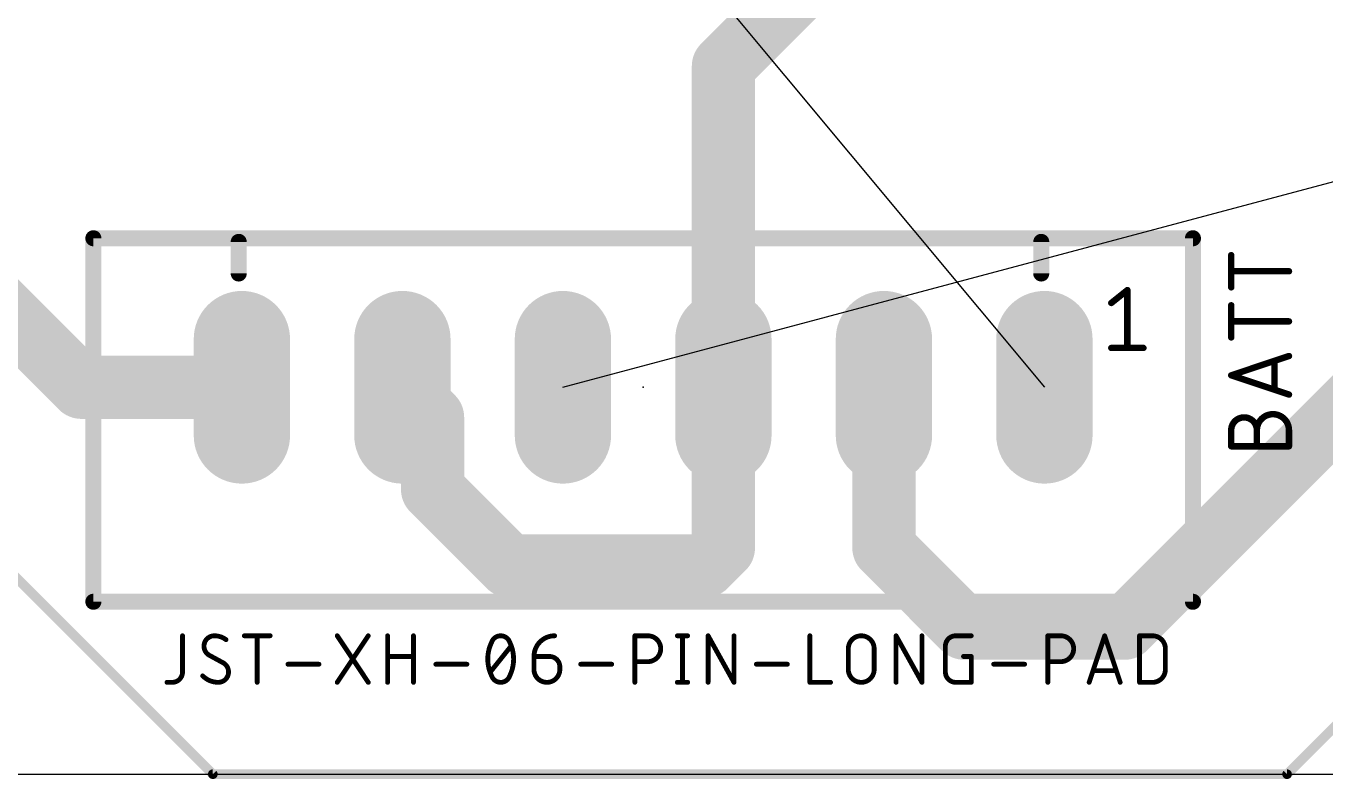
# Model space of a CAD drawing. Extents: x 0 to 132, y 0 to 67.
# Drawn here: x 17.04 to 37.6, y -0.08 to 11.83 of the extents above; entities that cross this region are included whole.
import ezdxf

# ---------------------------------------------------------------- set-up
doc = ezdxf.new("R2010")
doc.units = 0
for name, color, linetype in [('16', 132, 'CONTINUOUS'), ('17', 110, 'CONTINUOUS'), ('19', 53, 'CONTINUOUS'), ('20', 31, 'CONTINUOUS'), ('21', 253, 'CONTINUOUS'), ('23', 53, 'CONTINUOUS'), ('25', 253, 'CONTINUOUS'), ('27', 253, 'CONTINUOUS'), ('51', 253, 'CONTINUOUS')]:
    doc.layers.add(name, color=color, linetype=linetype)

# ---------------------------------------------------------------- blocks, each defined once
blk = doc.blocks.new('LONGP100')
at = {"const_width": 1}
blk.add_lwpolyline([(-0.5, 0), (0.5, 0)], dxfattribs=at)
at = {"const_width": 0.5}
for points in [[(-0.5, 0.25, 1), (-0.5, -0.25)], [(0.5, -0.25, 1), (0.5, 0.25)]]:
    blk.add_lwpolyline(points, format="xyb", dxfattribs=at)

msp = doc.modelspace()

# ---------------------------------------------------------------- linework, layer by layer
at = {"layer": '16'}
for points, const_width in [([(28.08, 11.2), (35.7, 18.82)], 1), ([(28.08, 6.12), (28.08, 11.2)], 1), ([(14.11, 9.93), (17.92, 6.12)], 1), ([(34.43, 2.31), (42.05, 9.93)], 1), ([(37, 0), (44, 7)], 0.1524), ([(17.92, 6.12), (20.46, 6.12)], 1), ([(23, 6.12), (23.478, 5.642)], 1), ([(28.08, 3.58), (28.08, 6.12)], 1), ([(30.62, 6.12), (30.62, 3.58)], 1), ([(14, 6), (20, 0)], 0.1524), ([(23.478, 5.642), (23.478, 4.5039)], 1), ([(23.478, 4.5039), (24.6859, 3.296)], 1), ([(27.796, 3.296), (28.08, 3.58)], 1), ([(30.62, 3.58), (31.89, 2.31)], 1), ([(24.6859, 3.296), (27.796, 3.296)], 1), ([(31.89, 2.31), (34.43, 2.31)], 1), ([(20, 0), (37, 0)], 0.1524)]:
    msp.add_lwpolyline(points, dxfattribs=dict(at, const_width=const_width))
for points, const_width in [([(28.33, 11.2, 1), (27.83, 11.2)], 0.5), ([(27.9032, 11.3768, 1), (28.2568, 11.0232)], 0.5), ([(17.92, 6.37, 1), (17.92, 5.87)], 0.5), ([(20.46, 5.87, 1), (20.46, 6.37)], 0.5), ([(23.1768, 6.2968, 1), (22.8232, 5.9432)], 0.5), ([(28.33, 6.12, 1), (27.83, 6.12)], 0.5), ([(30.87, 6.12, 1), (30.37, 6.12)], 0.5), ([(17.7432, 5.9432, 1), (18.0968, 6.2968)], 0.5), ([(27.83, 6.12, 1), (28.33, 6.12)], 0.5), ([(23.728, 5.642, 1), (23.228, 5.642)], 0.5), ([(23.3012, 5.4652, 1), (23.6548, 5.8188)], 0.5), ([(23.6548, 4.6807, 1), (23.3012, 4.3271)], 0.5), ([(23.228, 4.5039, 1), (23.728, 4.5039)], 0.5), ([(28.2568, 3.4032, 1), (27.9032, 3.7568)], 0.5), ([(30.7968, 3.7568, 1), (30.4432, 3.4032)], 0.5), ([(24.6859, 3.546, 1), (24.6859, 3.046)], 0.5), ([(24.5091, 3.1192, 1), (24.8627, 3.4728)], 0.5), ([(27.6192, 3.4728, 1), (27.9728, 3.1192)], 0.5), ([(27.796, 3.046, 1), (27.796, 3.546)], 0.5), ([(27.83, 3.58, 1), (28.33, 3.58)], 0.5), ([(30.37, 3.58, 1), (30.87, 3.58)], 0.5), ([(31.89, 2.56, 1), (31.89, 2.06)], 0.5), ([(31.7132, 2.1332, 1), (32.0668, 2.4868)], 0.5), ([(34.2532, 2.4868, 1), (34.6068, 2.1332)], 0.5), ([(34.43, 2.06, 1), (34.43, 2.56)], 0.5), ([(20, 0.0381, 1), (20, -0.0381)], 0.0762), ([(19.9731, -0.0269, 1), (20.0269, 0.0269)], 0.0762), ([(36.9731, 0.0269, 1), (37.0269, -0.0269)], 0.0762), ([(37, -0.0381, 1), (37, 0.0381)], 0.0762)]:
    msp.add_lwpolyline(points, format="xyb", dxfattribs=dict(at, const_width=const_width))
at = {"layer": '19'}
for p, q in [((26.81, 13.74), (33.16, 6.12)), ((25.54, 6.12), (44.59, 11.2))]:
    msp.add_line(p, q, dxfattribs=at)
at = {"layer": '20'}
msp.add_line((0, 0), (132, 0), dxfattribs=at)
at = {"layer": '21', "const_width": 0.254}
for points in [[(18.11, 8.4775), (18.11, 2.7275)], [(35.51, 8.4775), (18.11, 8.4775)], [(20.41, 8.42), (20.41, 7.92)], [(33.11, 8.42), (33.11, 7.92)], [(35.51, 2.7275), (35.51, 8.4775)], [(18.11, 2.7275), (35.51, 2.7275)]]:
    msp.add_lwpolyline(points, dxfattribs=at)
at = {"layer": '21', "const_width": 0.127}
for points in [[(18.1735, 8.4775, 1), (18.0465, 8.4775)], [(18.11, 8.541, 1), (18.11, 8.414)], [(20.4735, 8.42, 1), (20.3465, 8.42)], [(33.1735, 8.42, 1), (33.0465, 8.42)], [(35.5735, 8.4775, 1), (35.4465, 8.4775)], [(35.51, 8.414, 1), (35.51, 8.541)], [(20.3465, 7.92, 1), (20.4735, 7.92)], [(33.0465, 7.92, 1), (33.1735, 7.92)], [(18.11, 2.791, 1), (18.11, 2.664)], [(18.0465, 2.7275, 1), (18.1735, 2.7275)], [(35.4465, 2.7275, 1), (35.5735, 2.7275)], [(35.51, 2.664, 1), (35.51, 2.791)]]:
    msp.add_lwpolyline(points, format="xyb", dxfattribs=at)
at = {"layer": '23'}
msp.add_point((26.81, 6.12), dxfattribs=at)
at = {"layer": '25', "const_width": 0.1016}
for points in [[(36.1158, 7.7012), (36.1158, 8.2092)], [(37.0302, 7.9552), (36.1158, 7.9552)], [(36.1158, 6.9087), (36.1158, 7.4167)], [(37.0302, 7.1627), (36.1158, 7.1627)], [(36.1158, 6.3093), (37.0302, 6.6141)], [(36.8016, 6.5379), (36.8016, 6.0807)], [(37.0302, 6.0045), (36.1158, 6.3093)], [(36.1158, 5.1866), (36.1158, 5.4406)], [(36.5222, 5.1866), (36.5222, 5.4406)], [(37.0302, 5.4406), (37.0302, 5.1866)], [(37.0302, 5.1866), (36.1158, 5.1866)]]:
    msp.add_lwpolyline(points, dxfattribs=at)
at = {"layer": '25'}
for points, const_width in [([(36.1412, 8.2092, 1), (36.0904, 8.2092)], 0.0508), ([(36.1158, 7.9806, 1), (36.1158, 7.9298)], 0.0508), ([(37.0302, 7.9298, 1), (37.0302, 7.9806)], 0.0508), ([(36.0904, 7.7012, 1), (36.1412, 7.7012)], 0.0508), ([(36.1412, 7.4167, 1), (36.0904, 7.4167)], 0.0508), ([(36.1158, 7.1881, 1), (36.1158, 7.1373)], 0.0508), ([(37.0302, 7.1373, 1), (37.0302, 7.1881)], 0.0508), ([(36.0904, 6.9087, 1), (36.1412, 6.9087)], 0.0508), ([(36.827, 6.5379, 1), (36.7762, 6.5379)], 0.0508), ([(37.0382, 6.59, 1), (37.0222, 6.6382)], 0.0508), ([(36.1238, 6.3334, 1), (36.1078, 6.2852)], 0.0508), ([(36.1078, 6.3334, 1), (36.1238, 6.2852)], 0.0508), ([(36.7762, 6.0807, 1), (36.827, 6.0807)], 0.0508), ([(37.0222, 5.9804, 1), (37.0382, 6.0286)], 0.0508), ([(36.5222, 5.4406, 1), (36.1158, 5.4406)], 0.1016), ([(37.0302, 5.4406, 1), (36.5222, 5.4406)], 0.1016), ([(36.1412, 5.4406, 1), (36.0904, 5.4406)], 0.0508), ([(36.0904, 5.4406, 1), (36.1412, 5.4406)], 0.0508), ([(36.5476, 5.4406, 1), (36.4968, 5.4406)], 0.0508), ([(36.4968, 5.4406, 1), (36.5476, 5.4406)], 0.0508), ([(36.4968, 5.4406, 1), (36.5476, 5.4406)], 0.0508), ([(37.0556, 5.4406, 1), (37.0048, 5.4406)], 0.0508), ([(37.0048, 5.4406, 1), (37.0556, 5.4406)], 0.0508), ([(36.1158, 5.212, 1), (36.1158, 5.1612)], 0.0508), ([(36.0904, 5.1866, 1), (36.1412, 5.1866)], 0.0508), ([(36.4968, 5.1866, 1), (36.5476, 5.1866)], 0.0508), ([(37.0048, 5.1866, 1), (37.0556, 5.1866)], 0.0508), ([(37.0302, 5.1612, 1), (37.0302, 5.212)], 0.0508)]:
    msp.add_lwpolyline(points, format="xyb", dxfattribs=dict(at, const_width=const_width))
at = {"layer": '27'}
for points, const_width in [([(19.5397, 2.1894, 1), (19.5016, 2.1894)], 0.0381), ([(20.0239, 2.1894, 0.4142), (19.8602, 2.0257)], 0.0762), ([(19.8602, 2.0257, 0.2656), (19.942, 1.8825)], 0.0762), ([(19.8793, 2.0257, 1), (19.8412, 2.0257)], 0.0381), ([(20.208, 2.128, 0.1623), (20.0239, 2.1894)], 0.0762), ([(20.0239, 2.2084, 1), (20.0239, 2.1704)], 0.0381), ([(20.0239, 2.1703, 1), (20.0239, 2.2084)], 0.0381), ([(20.1966, 2.1128, 1), (20.2195, 2.1433)], 0.0381), ([(20.4981, 2.2085, 1), (20.4981, 2.1704)], 0.0381), ([(20.7218, 2.1894, 1), (20.6837, 2.1894)], 0.0381), ([(20.9073, 2.1704, 1), (20.9073, 2.2085)], 0.0381), ([(21.9848, 2.2, 1), (21.9531, 2.1788)], 0.0381), ([(22.4759, 2.1788, 1), (22.4442, 2.2)], 0.0381), ([(22.7849, 2.1894, 1), (22.7468, 2.1894)], 0.0381), ([(23.1941, 2.1894, 1), (23.156, 2.1894)], 0.0381), ([(24.4122, 2.0871, 0.1139), (24.3508, 1.8211)], 0.0762), ([(24.3941, 2.0933, 1), (24.4302, 2.0809)], 0.0381), ([(24.5554, 2.1894, 0.3205), (24.4122, 2.0871)], 0.0762), ([(24.4293, 2.0787, 1), (24.395, 2.0954)], 0.0381), ([(24.6986, 2.0871, 0.3205), (24.5554, 2.1894)], 0.0762), ([(24.5554, 2.2084, 1), (24.5554, 2.1704)], 0.0381), ([(24.5554, 2.1704, 1), (24.5554, 2.2084)], 0.0381), ([(24.76, 1.8211, 0.1139), (24.6986, 2.0871)], 0.0762), ([(24.7157, 2.0954, 1), (24.6815, 2.0787)], 0.0381), ([(24.6806, 2.0809, 1), (24.7166, 2.0933)], 0.0381), ([(24.7339, 2.0138, 1), (24.7042, 2.0376)], 0.0381), ([(25.4097, 2.1894, 0.4142), (25.0823, 1.862)], 0.0762), ([(25.4097, 2.1704, 1), (25.4097, 2.2084)], 0.0381), ([(26.679, 2.2085, 1), (26.679, 2.1704)], 0.0381), ([(26.6981, 2.1894, 1), (26.66, 2.1894)], 0.0381), ([(26.8836, 1.7802, 1), (26.8836, 2.1894)], 0.0762), ([(26.8836, 2.2085, 1), (26.8836, 2.1704)], 0.0381), ([(26.8836, 2.1704, 1), (26.8836, 2.2085)], 0.0381), ([(27.3509, 2.2085, 1), (27.3509, 2.1704)], 0.0381), ([(27.4517, 2.1894, 1), (27.4136, 2.1894)], 0.0381), ([(27.5145, 2.1704, 1), (27.5145, 2.2085)], 0.0381), ([(27.8567, 2.1894, 1), (27.8186, 2.1894)], 0.0381), ([(27.8543, 2.1987, 1), (27.821, 2.1801)], 0.0381), ([(28.266, 2.1894, 1), (28.2279, 2.1894)], 0.0381), ([(29.4676, 2.1894, 1), (29.4295, 2.1894)], 0.0381), ([(30.4658, 1.9848, 1), (30.0566, 1.9848)], 0.0762), ([(30.8292, 2.1987, 1), (30.7959, 2.1801)], 0.0381), ([(30.8316, 2.1894, 1), (30.7935, 2.1894)], 0.0381), ([(31.2408, 2.1894, 1), (31.2027, 2.1894)], 0.0381), ([(31.7565, 2.1894, 0.4142), (31.5928, 2.0257)], 0.0762), ([(31.6119, 2.0257, 1), (31.5738, 2.0257)], 0.0381), ([(31.7565, 2.2085, 1), (31.7565, 2.1704)], 0.0381), ([(31.7565, 2.1704, 1), (31.7565, 2.2084)], 0.0381), ([(32.002, 2.1704, 1), (32.002, 2.2085)], 0.0381), ([(33.233, 2.1894, 1), (33.1949, 2.1894)], 0.0381), ([(33.2139, 2.2085, 1), (33.2139, 2.1704)], 0.0381), ([(33.4185, 1.7802, 1), (33.4185, 2.1894)], 0.0762), ([(33.4185, 2.2085, 1), (33.4185, 2.1704)], 0.0381), ([(33.4185, 2.1704, 1), (33.4185, 2.2085)], 0.0381), ([(34.132, 2.1954, 1), (34.0958, 2.1834)], 0.0381), ([(34.132, 2.1834, 1), (34.0958, 2.1954)], 0.0381), ([(34.6842, 2.1894, 1), (34.6461, 2.1894)], 0.0381), ([(34.6652, 2.2085, 1), (34.6652, 2.1704)], 0.0381), ([(35.0744, 1.9848, 0.4142), (34.8698, 2.1894)], 0.0762), ([(34.8698, 2.2085, 1), (34.8698, 2.1704)], 0.0381), ([(34.8698, 2.1704, 1), (34.8698, 2.2085)], 0.0381), ([(19.8412, 2.0257, 1), (19.8793, 2.0257)], 0.0381), ([(19.9512, 1.8992, 1), (19.9329, 1.8658)], 0.0381), ([(19.9324, 1.8661, 1), (19.9517, 1.8989)], 0.0381), ([(22.7658, 1.8811, 1), (22.7658, 1.843)], 0.0381), ([(23.175, 1.843, 1), (23.175, 1.8811)], 0.0381), ([(24.3508, 1.8211, 0.1139), (24.4122, 1.5551)], 0.0762), ([(24.3698, 1.8211, 1), (24.3317, 1.8211)], 0.0381), ([(24.6986, 1.5551, 0.1139), (24.76, 1.8211)], 0.0762), ([(24.779, 1.8211, 1), (24.7409, 1.8211)], 0.0381), ([(25.1013, 1.862, 1), (25.0632, 1.862)], 0.0381), ([(25.0632, 1.862, 1), (25.1013, 1.862)], 0.0381), ([(25.0823, 1.8811, 1), (25.0823, 1.843)], 0.0381), ([(25.3278, 1.8811, 1), (25.3278, 1.843)], 0.0381), ([(25.4915, 1.6983, 0.4142), (25.3278, 1.862)], 0.0762), ([(25.3278, 1.843, 1), (25.3278, 1.8811)], 0.0381), ([(30.0757, 1.9848, 1), (30.0376, 1.9848)], 0.0381), ([(30.0376, 1.9848, 1), (30.0757, 1.9848)], 0.0381), ([(30.4849, 1.9848, 1), (30.4468, 1.9848)], 0.0381), ([(30.4468, 1.9848, 1), (30.4849, 1.9848)], 0.0381), ([(31.5738, 2.0257, 1), (31.6119, 2.0257)], 0.0381), ([(31.8793, 1.8811, 1), (31.8793, 1.843)], 0.0381), ([(32.0211, 1.862, 1), (31.983, 1.862)], 0.0381), ([(32.002, 1.843, 1), (32.002, 1.8811)], 0.0381), ([(35.0935, 1.9848, 1), (35.0554, 1.9848)], 0.0381), ([(35.0554, 1.9848, 1), (35.0935, 1.9848)], 0.0381), ([(19.357, 1.4528, 0.4142), (19.5207, 1.6165)], 0.0762), ([(19.5397, 1.6165, 1), (19.5016, 1.6165)], 0.0381), ([(20.0853, 1.4528, 0.4142), (20.249, 1.6165)], 0.0762), ([(20.249, 1.6165, 0.2656), (20.1671, 1.7597)], 0.0762), ([(20.1768, 1.7761, 1), (20.1574, 1.7433)], 0.0381), ([(20.158, 1.743, 1), (20.1762, 1.7764)], 0.0381), ([(20.268, 1.6165, 1), (20.2299, 1.6165)], 0.0381), ([(21.1887, 1.7583, 1), (21.1887, 1.7202)], 0.0381), ([(21.6798, 1.7202, 1), (21.6798, 1.7583)], 0.0381), ([(23.5296, 1.7583, 1), (23.5296, 1.7202)], 0.0381), ([(24.0206, 1.7202, 1), (24.0206, 1.7583)], 0.0381), ([(24.3317, 1.8211, 1), (24.3698, 1.8211)], 0.0381), ([(24.3768, 1.6284, 1), (24.4066, 1.6046)], 0.0381), ([(24.7409, 1.8211, 1), (24.779, 1.8211)], 0.0381), ([(25.1013, 1.6574, 1), (25.0632, 1.6574)], 0.0381), ([(25.0632, 1.6574, 1), (25.1013, 1.6574)], 0.0381), ([(25.0823, 1.6574, 1), (25.4915, 1.6574)], 0.0762), ([(25.5106, 1.6983, 1), (25.4725, 1.6983)], 0.0381), ([(25.4725, 1.6983, 1), (25.5106, 1.6983)], 0.0381), ([(25.5106, 1.6574, 1), (25.4725, 1.6574)], 0.0381), ([(25.4725, 1.6574, 1), (25.5106, 1.6574)], 0.0381), ([(25.8217, 1.7583, 1), (25.8217, 1.7202)], 0.0381), ([(26.3127, 1.7202, 1), (26.3127, 1.7583)], 0.0381), ([(26.679, 1.7992, 1), (26.679, 1.7611)], 0.0381), ([(26.8836, 1.7992, 1), (26.8836, 1.7611)], 0.0381), ([(26.8836, 1.7611, 1), (26.8836, 1.7992)], 0.0381), ([(28.6014, 1.7583, 1), (28.6014, 1.7202)], 0.0381), ([(29.0925, 1.7202, 1), (29.0925, 1.7583)], 0.0381), ([(30.0566, 1.6574, 1), (30.4658, 1.6574)], 0.0762), ([(30.0757, 1.6574, 1), (30.0376, 1.6574)], 0.0381), ([(30.0376, 1.6574, 1), (30.0757, 1.6574)], 0.0381), ([(30.4849, 1.6574, 1), (30.4468, 1.6574)], 0.0381), ([(30.4468, 1.6574, 1), (30.4849, 1.6574)], 0.0381), ([(31.5928, 1.6165, 0.4142), (31.7565, 1.4528)], 0.0762), ([(31.6119, 1.6165, 1), (31.5738, 1.6165)], 0.0381), ([(32.3566, 1.7583, 1), (32.3566, 1.7202)], 0.0381), ([(32.8476, 1.7202, 1), (32.8476, 1.7583)], 0.0381), ([(33.2139, 1.7992, 1), (33.2139, 1.7611)], 0.0381), ([(33.4185, 1.7992, 1), (33.4185, 1.7611)], 0.0381), ([(33.4185, 1.7611, 1), (33.4185, 1.7992)], 0.0381), ([(33.9297, 1.656, 1), (33.9297, 1.6179)], 0.0381), ([(34.298, 1.6179, 1), (34.298, 1.656)], 0.0381), ([(34.8698, 1.4528, 0.4142), (35.0744, 1.6574)], 0.0762), ([(35.0935, 1.6574, 1), (35.0554, 1.6574)], 0.0381), ([(35.0554, 1.6574, 1), (35.0935, 1.6574)], 0.0381), ([(19.2751, 1.4719, 1), (19.2751, 1.4338)], 0.0381), ([(19.357, 1.4719, 1), (19.357, 1.4338)], 0.0381), ([(19.357, 1.4338, 1), (19.357, 1.4719)], 0.0381), ([(19.5016, 1.6165, 1), (19.5397, 1.6165)], 0.0381), ([(19.8397, 1.5551, 0.2), (20.0853, 1.4528)], 0.0762), ([(19.8533, 1.5685, 1), (19.8262, 1.5417)], 0.0381), ([(20.0853, 1.4718, 1), (20.0853, 1.4337)], 0.0381), ([(20.0853, 1.4338, 1), (20.0853, 1.4718)], 0.0381), ([(20.2299, 1.6165, 1), (20.268, 1.6165)], 0.0381), ([(20.6837, 1.4528, 1), (20.7218, 1.4528)], 0.0381), ([(21.9531, 1.4634, 1), (21.9848, 1.4422)], 0.0381), ([(22.4442, 1.4422, 1), (22.4759, 1.4634)], 0.0381), ([(22.7468, 1.4528, 1), (22.7849, 1.4528)], 0.0381), ([(23.156, 1.4528, 1), (23.1941, 1.4528)], 0.0381), ([(24.4302, 1.5613, 1), (24.3941, 1.5489)], 0.0381), ([(24.4122, 1.5551, 0.3205), (24.5554, 1.4528)], 0.0762), ([(24.395, 1.5468, 1), (24.4293, 1.5635)], 0.0381), ([(24.5554, 1.4528, 0.3205), (24.6986, 1.5551)], 0.0762), ([(24.5554, 1.4718, 1), (24.5554, 1.4338)], 0.0381), ([(24.5554, 1.4338, 1), (24.5554, 1.4718)], 0.0381), ([(24.6815, 1.5635, 1), (24.7157, 1.5468)], 0.0381), ([(24.7166, 1.5489, 1), (24.6806, 1.5613)], 0.0381), ([(26.66, 1.4528, 1), (26.6981, 1.4528)], 0.0381), ([(27.3509, 1.4719, 1), (27.3509, 1.4338)], 0.0381), ([(27.4136, 1.4528, 1), (27.4517, 1.4528)], 0.0381), ([(27.5145, 1.4338, 1), (27.5145, 1.4719)], 0.0381), ([(27.8186, 1.4528, 1), (27.8567, 1.4528)], 0.0381), ([(28.2279, 1.4528, 1), (28.266, 1.4528)], 0.0381), ([(28.2303, 1.4435, 1), (28.2636, 1.4621)], 0.0381), ([(29.4486, 1.4719, 1), (29.4486, 1.4338)], 0.0381), ([(29.4295, 1.4528, 1), (29.4676, 1.4528)], 0.0381), ([(29.776, 1.4338, 1), (29.776, 1.4719)], 0.0381), ([(30.7935, 1.4528, 1), (30.8316, 1.4528)], 0.0381), ([(31.2027, 1.4528, 1), (31.2408, 1.4528)], 0.0381), ([(31.2051, 1.4435, 1), (31.2384, 1.4621)], 0.0381), ([(31.5738, 1.6165, 1), (31.6119, 1.6165)], 0.0381), ([(31.7565, 1.4719, 1), (31.7565, 1.4338)], 0.0381), ([(31.7565, 1.4338, 1), (31.7565, 1.4719)], 0.0381), ([(31.983, 1.4528, 1), (32.0211, 1.4528)], 0.0381), ([(32.002, 1.4338, 1), (32.002, 1.4719)], 0.0381), ([(33.1949, 1.4528, 1), (33.233, 1.4528)], 0.0381), ([(33.8503, 1.4588, 1), (33.8864, 1.4468)], 0.0381), ([(34.3413, 1.4468, 1), (34.3775, 1.4588)], 0.0381), ([(34.6461, 1.4528, 1), (34.6842, 1.4528)], 0.0381), ([(34.6652, 1.4719, 1), (34.6652, 1.4338)], 0.0381), ([(34.8698, 1.4718, 1), (34.8698, 1.4338)], 0.0381), ([(34.8698, 1.4338, 1), (34.8698, 1.4719)], 0.0381)]:
    msp.add_lwpolyline(points, format="xyb", dxfattribs=dict(at, const_width=const_width))
at = {"layer": '27', "const_width": 0.0762}
for points in [[(19.5207, 2.1894), (19.5207, 1.6165)], [(20.4981, 2.1894), (20.9073, 2.1894)], [(20.7027, 1.4528), (20.7027, 2.1894)], [(21.969, 1.4528), (22.4601, 2.1894)], [(21.969, 2.1894), (22.4601, 1.4528)], [(22.7658, 1.4528), (22.7658, 2.1894)], [(23.175, 2.1894), (23.175, 1.4528)], [(24.3917, 1.6165), (24.7191, 2.0257)], [(26.679, 1.4528), (26.679, 2.1894)], [(26.679, 2.1894), (26.8836, 2.1894)], [(27.3509, 2.1894), (27.5145, 2.1894)], [(27.4327, 2.1894), (27.4327, 1.4528)], [(27.8377, 1.4528), (27.8377, 2.1894)], [(27.8377, 2.1894), (28.2469, 1.4528)], [(28.2469, 1.4528), (28.2469, 2.1894)], [(29.4486, 2.1894), (29.4486, 1.4528)], [(30.8125, 1.4528), (30.8125, 2.1894)], [(30.8125, 2.1894), (31.2217, 1.4528)], [(31.2217, 1.4528), (31.2217, 2.1894)], [(31.5928, 1.6165), (31.5928, 2.0257)], [(31.7565, 2.1894), (32.002, 2.1894)], [(33.2139, 1.4528), (33.2139, 2.1894)], [(33.2139, 2.1894), (33.4185, 2.1894)], [(33.8684, 1.4528), (34.1139, 2.1894)], [(34.1139, 2.1894), (34.3594, 1.4528)], [(34.6652, 1.4528), (34.6652, 2.1894)], [(34.6652, 2.1894), (34.8698, 2.1894)], [(20.1671, 1.7597), (19.942, 1.8825)], [(22.7658, 1.862), (23.175, 1.862)], [(25.0823, 1.862), (25.3278, 1.862)], [(25.0823, 1.6574), (25.0823, 1.862)], [(30.0566, 1.6574), (30.0566, 1.9848)], [(30.4658, 1.9848), (30.4658, 1.6574)], [(31.8793, 1.862), (32.002, 1.862)], [(32.002, 1.862), (32.002, 1.4528)], [(35.0744, 1.9848), (35.0744, 1.6574)], [(21.1887, 1.7393), (21.6798, 1.7393)], [(23.5296, 1.7393), (24.0206, 1.7393)], [(25.4915, 1.6983), (25.4915, 1.6574)], [(25.8217, 1.7393), (26.3127, 1.7393)], [(26.8836, 1.7802), (26.679, 1.7802)], [(28.6014, 1.7393), (29.0925, 1.7393)], [(32.3566, 1.7393), (32.8476, 1.7393)], [(33.4185, 1.7802), (33.2139, 1.7802)], [(34.298, 1.637), (33.9297, 1.637)], [(19.357, 1.4528), (19.2751, 1.4528)], [(27.3509, 1.4528), (27.5145, 1.4528)], [(29.4486, 1.4528), (29.776, 1.4528)], [(32.002, 1.4528), (31.7565, 1.4528)], [(34.8698, 1.4528), (34.6652, 1.4528)]]:
    msp.add_lwpolyline(points, dxfattribs=at)
at = {"layer": '51', "const_width": 0.1016}
for points in [[(34.2187, 7.4535), (34.4727, 7.6567)], [(34.4727, 7.6567), (34.4727, 6.7423)], [(34.2187, 6.7423), (34.7267, 6.7423)]]:
    msp.add_lwpolyline(points, dxfattribs=at)
at = {"layer": '51', "const_width": 0.0508}
for points in [[(34.4981, 7.6567, 1), (34.4473, 7.6567)], [(34.4886, 7.6369, 1), (34.4568, 7.6765)], [(34.2028, 7.4733, 1), (34.2346, 7.4337)], [(34.2187, 6.7677, 1), (34.2187, 6.7169)], [(34.7267, 6.7169, 1), (34.7267, 6.7677)], [(34.4473, 6.7423, 1), (34.4981, 6.7423)]]:
    msp.add_lwpolyline(points, format="xyb", dxfattribs=at)

# ---------------------------------------------------------------- block references
at = {"layer": '17', "xscale": 1.524, "yscale": 1.524, "rotation": 270}
for p in [(20.46, 6.12), (20.46, 6.12), (23, 6.12), (23, 6.12), (25.54, 6.12), (25.54, 6.12), (28.08, 6.12), (28.08, 6.12), (30.62, 6.12), (30.62, 6.12), (33.16, 6.12), (33.16, 6.12)]:
    msp.add_blockref('LONGP100', p, dxfattribs=at)

doc.saveas('drawing.dxf')
